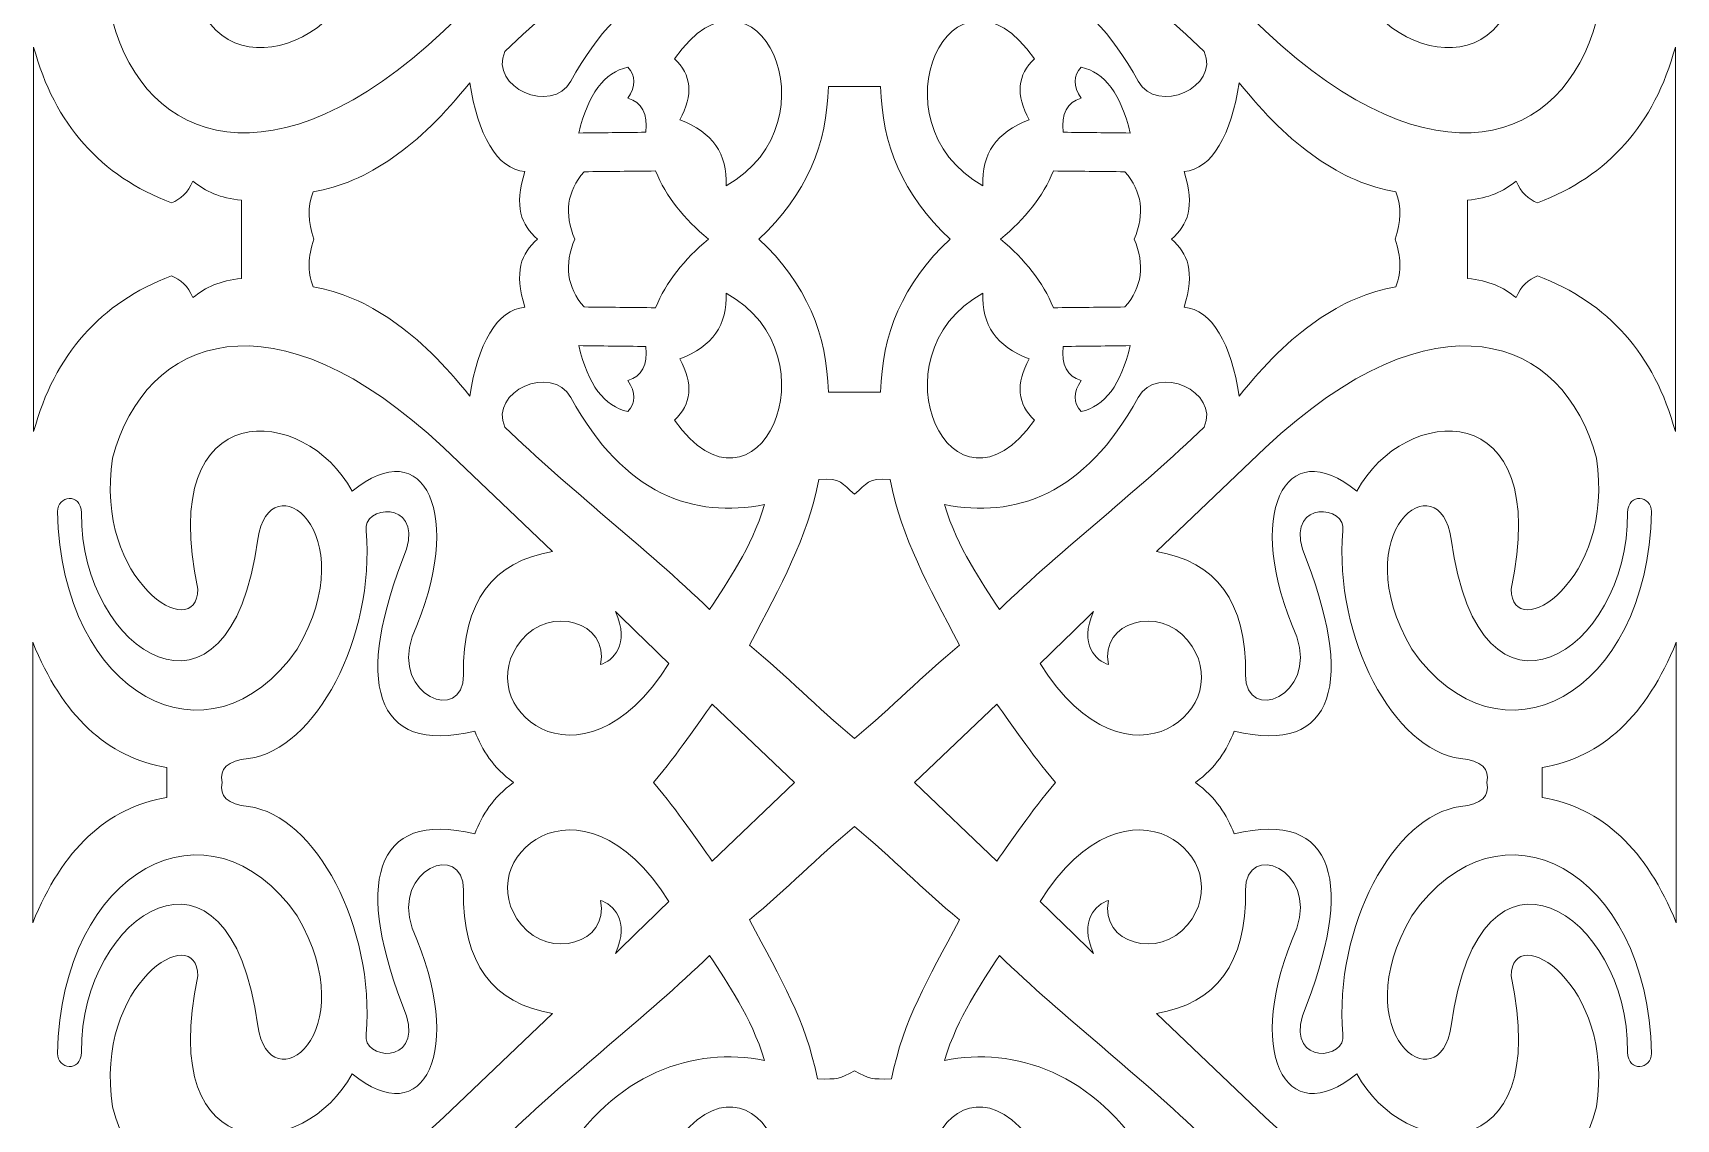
# Model space of a CAD drawing. Header units: centimetres. Extents: x -92 to 8, y -107 to 111.
# Drawn here: x -91.7 to -9.7, y -42.1 to 12.1 of the extents above; entities that cross this region are included whole.
import ezdxf

# ---------------------------------------------------------------- set-up
doc = ezdxf.new("R2010")
doc.units = ezdxf.units.CM
doc.header["$MEASUREMENT"] = 0
doc.layers.add('layer 1', color=7, linetype='Continuous')

msp = doc.modelspace()

# ---------------------------------------------------------------- linework, layer by layer
at = {"layer": 'layer 1', "color": 242, "lineweight": 9}
for points, knots in [([(-72.76702, 21.67434), (-70.06145, 15.55794), (-72.17341, 11.43581), (-75.76697, 14.41103), (-75.76697, 14.41103), (-78.0561, 10.05424), (-85.58913, 9.45022), (-83.45293, 19.2935), (-83.45293, 19.2935), (-83.51015, 22.10242), (-88.66145, 18.93683), (-87.71553, 12.7536), (-87.71553, 12.7536), (-86.09022, 6.60638), (-79.62304, 4.27313), (-71.19057, 12.24721), (-71.19057, 12.24721), (-71.19057, 12.24721), (-65.76277, 17.42537), (-65.76277, 17.42537), (-65.76277, 17.42537), (-68.73054, 17.89953), (-70.27591, 19.94714), (-70.20423, 23.56818), (-70.20423, 23.56818), (-70.21084, 26.05499), (-73.77961, 24.63082), (-72.76702, 21.67434)], [0, 0, 0, 0, 0.125, 0.125, 0.125, 0.125, 0.25, 0.25, 0.25, 0.25, 0.375, 0.375, 0.375, 0.375, 0.5, 0.5, 0.5, 0.5, 0.625, 0.625, 0.625, 0.625, 0.75, 0.75, 0.75, 0.75, 1, 1, 1, 1]), ([(-28.62468, 21.67434), (-31.33025, 15.55794), (-29.21829, 11.43581), (-25.62473, 14.41103), (-25.62473, 14.41103), (-23.3356, 10.05424), (-15.80257, 9.45022), (-17.93877, 19.2935), (-17.93877, 19.2935), (-17.88155, 22.10242), (-12.73025, 18.93683), (-13.67617, 12.7536), (-13.67617, 12.7536), (-15.30148, 6.60638), (-21.76866, 4.27313), (-30.20113, 12.24721), (-30.20113, 12.24721), (-30.20113, 12.24721), (-35.62893, 17.42537), (-35.62893, 17.42537), (-35.62893, 17.42537), (-32.66116, 17.89953), (-31.11579, 19.94714), (-31.18747, 23.56818), (-31.18747, 23.56818), (-31.18086, 26.05499), (-27.61209, 24.63082), (-28.62468, 21.67434)], [0, 0, 0, 0, 0.125, 0.125, 0.125, 0.125, 0.25, 0.25, 0.25, 0.25, 0.375, 0.375, 0.375, 0.375, 0.5, 0.5, 0.5, 0.5, 0.625, 0.625, 0.625, 0.625, 0.75, 0.75, 0.75, 0.75, 1, 1, 1, 1]), ([(-64.84573, 9.73315), (-65.80074, 8.0239), (-68.93851, 9.4319), (-68.14409, 11.21067), (-68.14409, 11.21067), (-65.00672, 14.25193), (-61.06108, 17.27463), (-57.92371, 20.31592), (-57.92371, 20.31592), (-56.9923, 18.85007), (-55.87303, 17.30488), (-55.1807, 15.07565), (-55.1807, 15.07565), (-58.69673, 15.76298), (-62.17168, 14.6301), (-64.84573, 9.73315)], [0, 0, 0, 0, 0.2, 0.2, 0.2, 0.2, 0.4, 0.4, 0.4, 0.4, 0.6, 0.6, 0.6, 0.6, 1, 1, 1, 1]), ([(-36.54597, 9.73315), (-35.59096, 8.0239), (-32.45319, 9.4319), (-33.24761, 11.21067), (-33.24761, 11.21067), (-36.38498, 14.25193), (-40.33062, 17.27463), (-43.46799, 20.31592), (-43.46799, 20.31592), (-44.3994, 18.85007), (-45.51867, 17.30488), (-46.211, 15.07565), (-46.211, 15.07565), (-42.69497, 15.76298), (-39.22002, 14.6301), (-36.54597, 9.73315)], [0, 0, 0, 0, 0.2, 0.2, 0.2, 0.2, 0.4, 0.4, 0.4, 0.4, 0.6, 0.6, 0.6, 0.6, 1, 1, 1, 1]), ([(-59.68296, 10.85429), (-55.60571, 16.62756), (-51.40931, 7.70993), (-57.10158, 4.51402), (-57.10158, 4.51402), (-57.02215, 6.09908), (-57.78996, 7.19445), (-59.40497, 7.80014), (-59.40497, 7.80014), (-58.72982, 9.05015), (-58.8225, 10.06821), (-59.68296, 10.85429)], [0, 0, 0, 0, 0.25, 0.25, 0.25, 0.25, 0.5, 0.5, 0.5, 0.5, 1, 1, 1, 1]), ([(-41.70874, 10.85429), (-45.78599, 16.62756), (-49.98239, 7.70993), (-44.29012, 4.51402), (-44.29012, 4.51402), (-44.36955, 6.09908), (-43.60174, 7.19445), (-41.98673, 7.80014), (-41.98673, 7.80014), (-42.66188, 9.05015), (-42.5692, 10.06821), (-41.70874, 10.85429)], [0, 0, 0, 0, 0.25, 0.25, 0.25, 0.25, 0.5, 0.5, 0.5, 0.5, 1, 1, 1, 1]), ([(-91.65242, -7.76457), (-90.60662, -3.91137), (-88.31646, -1.3211), (-84.78196, 0.00621), (-84.78196, 0.00621), (-84.31398, -0.14837), (-83.95507, -0.5091), (-83.7052, -1.07597), (-83.7052, -1.07597), (-83.0607, -0.53962), (-82.3553, -0.23106), (-81.28332, -0.11325), (-81.28332, -0.11325), (-81.28332, 1.18548), (-81.28332, 2.48422), (-81.28332, 3.78295), (-81.28332, 3.78295), (-82.3553, 3.90076), (-83.0607, 4.20932), (-83.7052, 4.74567), (-83.7052, 4.74567), (-83.95507, 4.1788), (-84.31398, 3.81807), (-84.78196, 3.66349), (-84.78196, 3.66349), (-88.31646, 4.9908), (-90.60662, 7.58107), (-91.65242, 11.43427), (-91.65242, 11.43427), (-91.65242, 5.03466), (-91.65242, -1.36496), (-91.65242, -7.76457)], [0, 0, 0, 0, 0.11111111, 0.11111111, 0.11111111, 0.11111111, 0.22222222, 0.22222222, 0.22222222, 0.22222222, 0.33333333, 0.33333333, 0.33333333, 0.33333333, 0.44444444, 0.44444444, 0.44444444, 0.44444444, 0.55555556, 0.55555556, 0.55555556, 0.55555556, 0.66666667, 0.66666667, 0.66666667, 0.66666667, 0.77777778, 0.77777778, 0.77777778, 0.77777778, 1, 1, 1, 1]), ([(-20.10838, 3.78295), (-19.0364, 3.90076), (-18.331, 4.20932), (-17.6865, 4.74567), (-17.6865, 4.74567), (-17.43663, 4.1788), (-17.07772, 3.81807), (-16.60974, 3.66349), (-16.60974, 3.66349), (-13.07524, 4.9908), (-10.78508, 7.58107), (-9.73928, 11.43427), (-9.73928, 11.43427), (-9.73928, 5.03466), (-9.73928, -1.36496), (-9.73928, -7.76457), (-9.73928, -7.76457), (-10.78508, -3.91137), (-13.07524, -1.3211), (-16.60974, 0.00621), (-16.60974, 0.00621), (-17.07772, -0.14837), (-17.43663, -0.5091), (-17.6865, -1.07597), (-17.6865, -1.07597), (-18.331, -0.53962), (-19.0364, -0.23106), (-20.10838, -0.11325), (-20.10838, -0.11325), (-20.10838, 1.18548), (-20.10838, 2.48422), (-20.10838, 3.78295)], [0, 0, 0, 0, 0.11111111, 0.11111111, 0.11111111, 0.11111111, 0.22222222, 0.22222222, 0.22222222, 0.22222222, 0.33333333, 0.33333333, 0.33333333, 0.33333333, 0.44444444, 0.44444444, 0.44444444, 0.44444444, 0.55555556, 0.55555556, 0.55555556, 0.55555556, 0.66666667, 0.66666667, 0.66666667, 0.66666667, 0.77777778, 0.77777778, 0.77777778, 0.77777778, 1, 1, 1, 1]), ([(-61.11418, 7.18062), (-61.00168, 8.10739), (-61.29946, 8.67508), (-62.00749, 8.88368), (-62.00749, 8.88368), (-61.60716, 9.4964), (-61.584, 9.98836), (-62.00749, 10.42721), (-62.00749, 10.42721), (-63.17872, 10.18242), (-63.99264, 9.08733), (-64.44923, 7.14197), (-64.44923, 7.14197), (-63.33755, 7.15485), (-62.22586, 7.16773), (-61.11418, 7.18062)], [0, 0, 0, 0, 0.2, 0.2, 0.2, 0.2, 0.4, 0.4, 0.4, 0.4, 0.6, 0.6, 0.6, 0.6, 1, 1, 1, 1]), ([(-40.27752, 7.18062), (-40.39002, 8.10739), (-40.09224, 8.67508), (-39.38421, 8.88368), (-39.38421, 8.88368), (-39.78454, 9.4964), (-39.8077, 9.98836), (-39.38421, 10.42721), (-39.38421, 10.42721), (-38.21298, 10.18242), (-37.39906, 9.08733), (-36.94247, 7.14197), (-36.94247, 7.14197), (-38.05415, 7.15485), (-39.16584, 7.16773), (-40.27752, 7.18062)], [0, 0, 0, 0, 0.2, 0.2, 0.2, 0.2, 0.4, 0.4, 0.4, 0.4, 0.6, 0.6, 0.6, 0.6, 1, 1, 1, 1]), ([(-77.67323, 1.84339), (-77.97769, 2.74544), (-77.99095, 3.40574), (-77.71294, 4.20474), (-77.71294, 4.20474), (-75.02565, 4.65578), (-72.4178, 6.47281), (-69.88936, 9.65583), (-69.88936, 9.65583), (-69.50546, 7.07849), (-68.53298, 5.32739), (-67.143, 5.22429), (-67.143, 5.22429), (-67.69376, 3.44373), (-67.33445, 2.56803), (-66.5137, 1.84636), (-66.5137, 1.84636), (-67.33445, 1.12469), (-67.69376, 0.22597), (-67.143, -1.55459), (-67.143, -1.55459), (-68.53298, -1.65769), (-69.50546, -3.40879), (-69.88936, -5.98613), (-69.88936, -5.98613), (-72.4178, -2.80311), (-75.02565, -0.98608), (-77.71294, -0.53504), (-77.71294, -0.53504), (-77.99095, 0.26396), (-77.97769, 0.94134), (-77.67323, 1.84339)], [0, 0, 0, 0, 0.11111111, 0.11111111, 0.11111111, 0.11111111, 0.22222222, 0.22222222, 0.22222222, 0.22222222, 0.33333333, 0.33333333, 0.33333333, 0.33333333, 0.44444444, 0.44444444, 0.44444444, 0.44444444, 0.55555556, 0.55555556, 0.55555556, 0.55555556, 0.66666667, 0.66666667, 0.66666667, 0.66666667, 0.77777778, 0.77777778, 0.77777778, 0.77777778, 1, 1, 1, 1]), ([(-55.47088, 1.84673), (-53.08807, 4.03748), (-52.05582, 6.64403), (-52.00132, 9.46251), (-52.00132, 9.46251), (-51.13101, 9.46251), (-50.26069, 9.46251), (-49.39038, 9.46251), (-49.39038, 9.46251), (-49.33588, 6.64403), (-48.30363, 4.03748), (-45.92082, 1.84673), (-45.92082, 1.84673), (-48.30363, -0.34402), (-49.33588, -2.97433), (-49.39038, -5.79281), (-49.39038, -5.79281), (-50.26069, -5.79281), (-51.13101, -5.79281), (-52.00132, -5.79281), (-52.00132, -5.79281), (-52.05582, -2.97433), (-53.08807, -0.34402), (-55.47088, 1.84673)], [0, 0, 0, 0, 0.14285714, 0.14285714, 0.14285714, 0.14285714, 0.28571429, 0.28571429, 0.28571429, 0.28571429, 0.42857143, 0.42857143, 0.42857143, 0.42857143, 0.57142857, 0.57142857, 0.57142857, 0.57142857, 0.71428571, 0.71428571, 0.71428571, 0.71428571, 1, 1, 1, 1]), ([(-34.878, 1.84636), (-34.05725, 2.56803), (-33.69794, 3.44373), (-34.2487, 5.22429), (-34.2487, 5.22429), (-32.85872, 5.32739), (-31.88624, 7.07849), (-31.50234, 9.65583), (-31.50234, 9.65583), (-28.9739, 6.47281), (-26.36605, 4.65578), (-23.67876, 4.20474), (-23.67876, 4.20474), (-23.40075, 3.40574), (-23.41401, 2.74544), (-23.71847, 1.84339), (-23.71847, 1.84339), (-23.41401, 0.94134), (-23.40075, 0.26396), (-23.67876, -0.53504), (-23.67876, -0.53504), (-26.36605, -0.98608), (-28.9739, -2.80311), (-31.50234, -5.98613), (-31.50234, -5.98613), (-31.88624, -3.40879), (-32.85872, -1.65769), (-34.2487, -1.55459), (-34.2487, -1.55459), (-33.69794, 0.22597), (-34.05725, 1.12469), (-34.878, 1.84636)], [0, 0, 0, 0, 0.11111111, 0.11111111, 0.11111111, 0.11111111, 0.22222222, 0.22222222, 0.22222222, 0.22222222, 0.33333333, 0.33333333, 0.33333333, 0.33333333, 0.44444444, 0.44444444, 0.44444444, 0.44444444, 0.55555556, 0.55555556, 0.55555556, 0.55555556, 0.66666667, 0.66666667, 0.66666667, 0.66666667, 0.77777778, 0.77777778, 0.77777778, 0.77777778, 1, 1, 1, 1]), ([(-64.64775, 1.84598), (-65.19697, 3.12786), (-65.04479, 4.21099), (-64.19116, 5.20946), (-64.19116, 5.20946), (-63.00007, 5.22234), (-61.80898, 5.23523), (-60.61789, 5.24812), (-60.61789, 5.24812), (-60.09513, 3.97267), (-59.21505, 2.86245), (-57.97764, 1.84467), (-57.97764, 1.84467), (-59.21505, 0.82689), (-60.09513, -0.30297), (-60.61789, -1.57842), (-60.61789, -1.57842), (-61.80898, -1.56553), (-63.00007, -1.55264), (-64.19116, -1.53976), (-64.19116, -1.53976), (-65.04479, -0.54129), (-65.19697, 0.5641), (-64.64775, 1.84598)], [0, 0, 0, 0, 0.14285714, 0.14285714, 0.14285714, 0.14285714, 0.28571429, 0.28571429, 0.28571429, 0.28571429, 0.42857143, 0.42857143, 0.42857143, 0.42857143, 0.57142857, 0.57142857, 0.57142857, 0.57142857, 0.71428571, 0.71428571, 0.71428571, 0.71428571, 1, 1, 1, 1]), ([(-43.41406, 1.84467), (-42.17665, 2.86245), (-41.29657, 3.97267), (-40.77381, 5.24812), (-40.77381, 5.24812), (-39.58272, 5.23523), (-38.39163, 5.22234), (-37.20054, 5.20946), (-37.20054, 5.20946), (-36.34691, 4.21099), (-36.19473, 3.12786), (-36.74395, 1.84598), (-36.74395, 1.84598), (-36.19473, 0.5641), (-36.34691, -0.54129), (-37.20054, -1.53976), (-37.20054, -1.53976), (-38.39163, -1.55264), (-39.58272, -1.56553), (-40.77381, -1.57842), (-40.77381, -1.57842), (-41.29657, -0.30297), (-42.17665, 0.82689), (-43.41406, 1.84467)], [0, 0, 0, 0, 0.14285714, 0.14285714, 0.14285714, 0.14285714, 0.28571429, 0.28571429, 0.28571429, 0.28571429, 0.42857143, 0.42857143, 0.42857143, 0.42857143, 0.57142857, 0.57142857, 0.57142857, 0.57142857, 0.71428571, 0.71428571, 0.71428571, 0.71428571, 1, 1, 1, 1]), ([(-72.76702, -18.00464), (-70.06145, -11.88824), (-72.17341, -7.76611), (-75.76697, -10.74133), (-75.76697, -10.74133), (-78.0561, -6.38454), (-85.58913, -5.78052), (-83.45293, -15.6238), (-83.45293, -15.6238), (-83.51015, -18.43272), (-88.66145, -15.26713), (-87.71553, -9.0839), (-87.71553, -9.0839), (-86.09022, -2.93668), (-79.62304, -0.60343), (-71.19057, -8.57751), (-71.19057, -8.57751), (-71.19057, -8.57751), (-65.76277, -13.75567), (-65.76277, -13.75567), (-65.76277, -13.75567), (-68.73054, -14.22983), (-70.27591, -16.27744), (-70.20423, -19.89848), (-70.20423, -19.89848), (-70.21084, -22.38529), (-73.77961, -20.96112), (-72.76702, -18.00464)], [0, 0, 0, 0, 0.125, 0.125, 0.125, 0.125, 0.25, 0.25, 0.25, 0.25, 0.375, 0.375, 0.375, 0.375, 0.5, 0.5, 0.5, 0.5, 0.625, 0.625, 0.625, 0.625, 0.75, 0.75, 0.75, 0.75, 1, 1, 1, 1]), ([(-28.62468, -18.00464), (-31.33025, -11.88824), (-29.21829, -7.76611), (-25.62473, -10.74133), (-25.62473, -10.74133), (-23.3356, -6.38454), (-15.80257, -5.78052), (-17.93877, -15.6238), (-17.93877, -15.6238), (-17.88155, -18.43272), (-12.73025, -15.26713), (-13.67617, -9.0839), (-13.67617, -9.0839), (-15.30148, -2.93668), (-21.76866, -0.60343), (-30.20113, -8.57751), (-30.20113, -8.57751), (-30.20113, -8.57751), (-35.62893, -13.75567), (-35.62893, -13.75567), (-35.62893, -13.75567), (-32.66116, -14.22983), (-31.11579, -16.27744), (-31.18747, -19.89848), (-31.18747, -19.89848), (-31.18086, -22.38529), (-27.61209, -20.96112), (-28.62468, -18.00464)], [0, 0, 0, 0, 0.125, 0.125, 0.125, 0.125, 0.25, 0.25, 0.25, 0.25, 0.375, 0.375, 0.375, 0.375, 0.5, 0.5, 0.5, 0.5, 0.625, 0.625, 0.625, 0.625, 0.75, 0.75, 0.75, 0.75, 1, 1, 1, 1]), ([(-59.68296, -7.18459), (-55.60571, -12.95786), (-51.40931, -4.04023), (-57.10158, -0.84432), (-57.10158, -0.84432), (-57.02215, -2.42938), (-57.78996, -3.52475), (-59.40497, -4.13044), (-59.40497, -4.13044), (-58.72982, -5.38045), (-58.8225, -6.39851), (-59.68296, -7.18459)], [0, 0, 0, 0, 0.25, 0.25, 0.25, 0.25, 0.5, 0.5, 0.5, 0.5, 1, 1, 1, 1]), ([(-41.70874, -7.18459), (-45.78599, -12.95786), (-49.98239, -4.04023), (-44.29012, -0.84432), (-44.29012, -0.84432), (-44.36955, -2.42938), (-43.60174, -3.52475), (-41.98673, -4.13044), (-41.98673, -4.13044), (-42.66188, -5.38045), (-42.5692, -6.39851), (-41.70874, -7.18459)], [0, 0, 0, 0, 0.25, 0.25, 0.25, 0.25, 0.5, 0.5, 0.5, 0.5, 1, 1, 1, 1]), ([(-61.11418, -3.51092), (-61.00168, -4.43769), (-61.29946, -5.00538), (-62.00749, -5.21398), (-62.00749, -5.21398), (-61.60716, -5.8267), (-61.584, -6.31866), (-62.00749, -6.75751), (-62.00749, -6.75751), (-63.17872, -6.51272), (-63.99264, -5.41763), (-64.44923, -3.47227), (-64.44923, -3.47227), (-63.33755, -3.48515), (-62.22586, -3.49803), (-61.11418, -3.51092)], [0, 0, 0, 0, 0.2, 0.2, 0.2, 0.2, 0.4, 0.4, 0.4, 0.4, 0.6, 0.6, 0.6, 0.6, 1, 1, 1, 1]), ([(-40.27752, -3.51092), (-40.39002, -4.43769), (-40.09224, -5.00538), (-39.38421, -5.21398), (-39.38421, -5.21398), (-39.78454, -5.8267), (-39.8077, -6.31866), (-39.38421, -6.75751), (-39.38421, -6.75751), (-38.21298, -6.51272), (-37.39906, -5.41763), (-36.94247, -3.47227), (-36.94247, -3.47227), (-38.05415, -3.48515), (-39.16584, -3.49803), (-40.27752, -3.51092)], [0, 0, 0, 0, 0.2, 0.2, 0.2, 0.2, 0.4, 0.4, 0.4, 0.4, 0.6, 0.6, 0.6, 0.6, 1, 1, 1, 1]), ([(-64.84573, -6.06345), (-65.80074, -4.3542), (-68.93851, -5.7622), (-68.14409, -7.54097), (-68.14409, -7.54097), (-65.00672, -10.58223), (-61.06108, -13.60493), (-57.92371, -16.64622), (-57.92371, -16.64622), (-56.9923, -15.18037), (-55.87303, -13.63518), (-55.1807, -11.40595), (-55.1807, -11.40595), (-58.69673, -12.09328), (-62.17168, -10.9604), (-64.84573, -6.06345)], [0, 0, 0, 0, 0.2, 0.2, 0.2, 0.2, 0.4, 0.4, 0.4, 0.4, 0.6, 0.6, 0.6, 0.6, 1, 1, 1, 1]), ([(-36.54597, -6.06345), (-35.59096, -4.3542), (-32.45319, -5.7622), (-33.24761, -7.54097), (-33.24761, -7.54097), (-36.38498, -10.58223), (-40.33062, -13.60493), (-43.46799, -16.64622), (-43.46799, -16.64622), (-44.3994, -15.18037), (-45.51867, -13.63518), (-46.211, -11.40595), (-46.211, -11.40595), (-42.69497, -12.09328), (-39.22002, -10.9604), (-36.54597, -6.06345)], [0, 0, 0, 0, 0.2, 0.2, 0.2, 0.2, 0.4, 0.4, 0.4, 0.4, 0.6, 0.6, 0.6, 0.6, 1, 1, 1, 1]), ([(-78.50721, -18.62802), (-82.84999, -24.86474), (-90.28939, -20.97291), (-90.46101, -11.7465), (-90.46101, -11.7465), (-90.47103, -10.987), (-89.30456, -10.76638), (-89.2696, -11.82382), (-89.2696, -11.82382), (-89.33038, -18.77937), (-81.87075, -23.59895), (-80.46941, -13.13475), (-80.46941, -13.13475), (-79.9061, -9.18422), (-75.06586, -12.713), (-78.50721, -18.62802)], [0, 0, 0, 0, 0.2, 0.2, 0.2, 0.2, 0.4, 0.4, 0.4, 0.4, 0.6, 0.6, 0.6, 0.6, 1, 1, 1, 1]), ([(-22.88449, -18.62802), (-18.54171, -24.86474), (-11.10231, -20.97291), (-10.93069, -11.7465), (-10.93069, -11.7465), (-10.92067, -10.987), (-12.08714, -10.76638), (-12.1221, -11.82382), (-12.1221, -11.82382), (-12.06132, -18.77937), (-19.52095, -23.59895), (-20.92229, -13.13475), (-20.92229, -13.13475), (-21.4856, -9.18422), (-26.32584, -12.713), (-22.88449, -18.62802)], [0, 0, 0, 0, 0.2, 0.2, 0.2, 0.2, 0.4, 0.4, 0.4, 0.4, 0.6, 0.6, 0.6, 0.6, 1, 1, 1, 1]), ([(-50.69578, -23.08593), (-52.62851, -21.47508), (-54.00151, -20.02918), (-55.93422, -18.41833), (-55.93422, -18.41833), (-54.32242, -15.35123), (-53.09315, -13.17421), (-52.46967, -10.15061), (-52.46967, -10.15061), (-51.34173, -10.08348), (-51.32568, -10.33816), (-50.69585, -10.89305), (-50.69585, -10.89305), (-50.06602, -10.33816), (-50.04997, -10.08348), (-48.92203, -10.15061), (-48.92203, -10.15061), (-48.29855, -13.17421), (-47.06928, -15.35123), (-45.45748, -18.41833), (-45.45748, -18.41833), (-47.39019, -20.02918), (-48.76305, -21.47508), (-50.69578, -23.08593)], [0, 0, 0, 0, 0.14285714, 0.14285714, 0.14285714, 0.14285714, 0.28571429, 0.28571429, 0.28571429, 0.28571429, 0.42857143, 0.42857143, 0.42857143, 0.42857143, 0.57142857, 0.57142857, 0.57142857, 0.57142857, 0.71428571, 0.71428571, 0.71428571, 0.71428571, 1, 1, 1, 1]), ([(-67.7045, -25.28027), (-68.73602, -24.52473), (-69.26393, -23.69179), (-69.6476, -22.71485), (-69.6476, -22.71485), (-74.72487, -23.95318), (-75.70077, -20.21307), (-73.04494, -13.6372), (-73.04494, -13.6372), (-72.34278, -11.12059), (-75.27206, -11.46958), (-75.06587, -12.713), (-75.06587, -12.713), (-74.60263, -18.06084), (-77.61679, -23.65693), (-80.92974, -24.07911), (-80.92974, -24.07911), (-81.97505, -24.19503), (-82.41198, -24.59787), (-82.24053, -25.28028), (-82.24053, -25.28028), (-82.41198, -25.96269), (-81.97505, -26.36551), (-80.92974, -26.48143), (-80.92974, -26.48143), (-77.61679, -26.90361), (-74.60263, -32.4997), (-75.06587, -37.84754), (-75.06587, -37.84754), (-75.27206, -39.09096), (-72.34278, -39.43995), (-73.04494, -36.92334), (-73.04494, -36.92334), (-75.70077, -30.34747), (-74.72487, -26.60736), (-69.6476, -27.84569), (-69.6476, -27.84569), (-69.26393, -26.86875), (-68.73602, -26.03581), (-67.7045, -25.28027)], [0, 0, 0, 0, 0.09090909, 0.09090909, 0.09090909, 0.09090909, 0.18181818, 0.18181818, 0.18181818, 0.18181818, 0.27272727, 0.27272727, 0.27272727, 0.27272727, 0.36363636, 0.36363636, 0.36363636, 0.36363636, 0.45454545, 0.45454545, 0.45454545, 0.45454545, 0.54545455, 0.54545455, 0.54545455, 0.54545455, 0.63636364, 0.63636364, 0.63636364, 0.63636364, 0.72727273, 0.72727273, 0.72727273, 0.72727273, 0.81818182, 0.81818182, 0.81818182, 0.81818182, 1, 1, 1, 1]), ([(-33.6872, -25.28027), (-32.65568, -24.52473), (-32.12777, -23.69179), (-31.7441, -22.71485), (-31.7441, -22.71485), (-26.66683, -23.95318), (-25.69093, -20.21307), (-28.34676, -13.6372), (-28.34676, -13.6372), (-29.04892, -11.12059), (-26.11964, -11.46958), (-26.32583, -12.713), (-26.32583, -12.713), (-26.78907, -18.06084), (-23.77491, -23.65693), (-20.46196, -24.07911), (-20.46196, -24.07911), (-19.41665, -24.19503), (-18.97972, -24.59787), (-19.15117, -25.28028), (-19.15117, -25.28028), (-18.97972, -25.96269), (-19.41665, -26.36551), (-20.46196, -26.48143), (-20.46196, -26.48143), (-23.77491, -26.90361), (-26.78907, -32.4997), (-26.32583, -37.84754), (-26.32583, -37.84754), (-26.11964, -39.09096), (-29.04892, -39.43995), (-28.34676, -36.92334), (-28.34676, -36.92334), (-25.69093, -30.34747), (-26.66683, -26.60736), (-31.7441, -27.84569), (-31.7441, -27.84569), (-32.12777, -26.86875), (-32.65568, -26.03581), (-33.6872, -25.28027)], [0, 0, 0, 0, 0.09090909, 0.09090909, 0.09090909, 0.09090909, 0.18181818, 0.18181818, 0.18181818, 0.18181818, 0.27272727, 0.27272727, 0.27272727, 0.27272727, 0.36363636, 0.36363636, 0.36363636, 0.36363636, 0.45454545, 0.45454545, 0.45454545, 0.45454545, 0.54545455, 0.54545455, 0.54545455, 0.54545455, 0.63636364, 0.63636364, 0.63636364, 0.63636364, 0.72727273, 0.72727273, 0.72727273, 0.72727273, 0.81818182, 0.81818182, 0.81818182, 0.81818182, 1, 1, 1, 1]), ([(-59.95749, -19.34271), (-60.84808, -18.47678), (-61.73366, -17.61574), (-62.62425, -16.74985), (-62.62425, -16.74985), (-61.86525, -18.40774), (-62.75478, -19.19588), (-63.37725, -19.39603), (-63.37725, -19.39603), (-62.8942, -17.22521), (-65.95133, -16.43287), (-67.30785, -18.17856), (-67.30785, -18.17856), (-70.00518, -21.37057), (-64.38366, -26.3856), (-59.95749, -19.34271)], [0, 0, 0, 0, 0.2, 0.2, 0.2, 0.2, 0.4, 0.4, 0.4, 0.4, 0.6, 0.6, 0.6, 0.6, 1, 1, 1, 1]), ([(-41.43421, -19.34271), (-40.54362, -18.47678), (-39.65804, -17.61574), (-38.76745, -16.74985), (-38.76745, -16.74985), (-39.52645, -18.40774), (-38.63692, -19.19588), (-38.01445, -19.39603), (-38.01445, -19.39603), (-38.4975, -17.22521), (-35.44037, -16.43287), (-34.08385, -18.17856), (-34.08385, -18.17856), (-31.38652, -21.37057), (-37.00804, -26.3856), (-41.43421, -19.34271)], [0, 0, 0, 0, 0.2, 0.2, 0.2, 0.2, 0.4, 0.4, 0.4, 0.4, 0.6, 0.6, 0.6, 0.6, 1, 1, 1, 1]), ([(-85.0154, -26.02407), (-88.00416, -26.54102), (-90.22974, -28.62648), (-91.69213, -32.28047), (-91.69213, -32.28047), (-91.69213, -29.94708), (-91.69213, -27.61366), (-91.69213, -25.28026), (-91.69213, -25.28026), (-91.69213, -22.94686), (-91.69213, -20.61346), (-91.69213, -18.28007), (-91.69213, -18.28007), (-90.22974, -21.93406), (-88.00416, -24.01952), (-85.0154, -24.53647), (-85.0154, -24.53647), (-85.0154, -25.03233), (-85.0154, -25.52821), (-85.0154, -26.02407)], [0, 0, 0, 0, 0.16666667, 0.16666667, 0.16666667, 0.16666667, 0.33333333, 0.33333333, 0.33333333, 0.33333333, 0.5, 0.5, 0.5, 0.5, 0.66666667, 0.66666667, 0.66666667, 0.66666667, 1, 1, 1, 1]), ([(-16.3763, -26.02407), (-13.38754, -26.54102), (-11.16196, -28.62648), (-9.69957, -32.28047), (-9.69957, -32.28047), (-9.69957, -29.94708), (-9.69957, -27.61366), (-9.69957, -25.28026), (-9.69957, -25.28026), (-9.69957, -22.94686), (-9.69957, -20.61346), (-9.69957, -18.28007), (-9.69957, -18.28007), (-11.16196, -21.93406), (-13.38754, -24.01952), (-16.3763, -24.53647), (-16.3763, -24.53647), (-16.3763, -25.03233), (-16.3763, -25.52821), (-16.3763, -26.02407)], [0, 0, 0, 0, 0.16666667, 0.16666667, 0.16666667, 0.16666667, 0.33333333, 0.33333333, 0.33333333, 0.33333333, 0.5, 0.5, 0.5, 0.5, 0.66666667, 0.66666667, 0.66666667, 0.66666667, 1, 1, 1, 1]), ([(-53.68257, -25.28027), (-53.68257, -25.28027), (-57.79557, -29.19916), (-57.79557, -29.19916), (-57.79557, -29.19916), (-58.50669, -28.18168), (-59.47999, -26.78727), (-60.71833, -25.28026), (-60.71833, -25.28026), (-59.47999, -23.77325), (-58.50669, -22.37886), (-57.79557, -21.36138), (-57.79557, -21.36138), (-57.79557, -21.36138), (-53.68257, -25.28027), (-53.68257, -25.28027)], [0, 0, 0, 0, 0.2, 0.2, 0.2, 0.2, 0.4, 0.4, 0.4, 0.4, 0.6, 0.6, 0.6, 0.6, 1, 1, 1, 1]), ([(-47.70913, -25.28027), (-47.70913, -25.28027), (-43.59613, -29.19916), (-43.59613, -29.19916), (-43.59613, -29.19916), (-42.88501, -28.18168), (-41.91171, -26.78727), (-40.67337, -25.28026), (-40.67337, -25.28026), (-41.91171, -23.77325), (-42.88501, -22.37886), (-43.59613, -21.36138), (-43.59613, -21.36138), (-43.59613, -21.36138), (-47.70913, -25.28027), (-47.70913, -25.28027)], [0, 0, 0, 0, 0.2, 0.2, 0.2, 0.2, 0.4, 0.4, 0.4, 0.4, 0.6, 0.6, 0.6, 0.6, 1, 1, 1, 1]), ([(-59.95749, -31.21783), (-60.84808, -32.08376), (-61.73366, -32.9448), (-62.62425, -33.81069), (-62.62425, -33.81069), (-61.86525, -32.1528), (-62.75478, -31.36466), (-63.37725, -31.16451), (-63.37725, -31.16451), (-62.8942, -33.33533), (-65.95133, -34.12767), (-67.30785, -32.38198), (-67.30785, -32.38198), (-70.00518, -29.18997), (-64.38366, -24.17494), (-59.95749, -31.21783)], [0, 0, 0, 0, 0.2, 0.2, 0.2, 0.2, 0.4, 0.4, 0.4, 0.4, 0.6, 0.6, 0.6, 0.6, 1, 1, 1, 1]), ([(-41.43421, -31.21783), (-40.54362, -32.08376), (-39.65804, -32.9448), (-38.76745, -33.81069), (-38.76745, -33.81069), (-39.52645, -32.1528), (-38.63692, -31.36466), (-38.01445, -31.16451), (-38.01445, -31.16451), (-38.4975, -33.33533), (-35.44037, -34.12767), (-34.08385, -32.38198), (-34.08385, -32.38198), (-31.38652, -29.18997), (-37.00804, -24.17494), (-41.43421, -31.21783)], [0, 0, 0, 0, 0.2, 0.2, 0.2, 0.2, 0.4, 0.4, 0.4, 0.4, 0.6, 0.6, 0.6, 0.6, 1, 1, 1, 1]), ([(-78.50721, -31.93252), (-82.84999, -25.6958), (-90.28939, -29.58763), (-90.46101, -38.81404), (-90.46101, -38.81404), (-90.47103, -39.57354), (-89.30456, -39.79416), (-89.2696, -38.73672), (-89.2696, -38.73672), (-89.33038, -31.78117), (-81.87075, -26.96159), (-80.46941, -37.42579), (-80.46941, -37.42579), (-79.9061, -41.37632), (-75.06586, -37.84754), (-78.50721, -31.93252)], [0, 0, 0, 0, 0.2, 0.2, 0.2, 0.2, 0.4, 0.4, 0.4, 0.4, 0.6, 0.6, 0.6, 0.6, 1, 1, 1, 1]), ([(-22.88449, -31.93252), (-18.54171, -25.6958), (-11.10231, -29.58763), (-10.93069, -38.81404), (-10.93069, -38.81404), (-10.92067, -39.57354), (-12.08714, -39.79416), (-12.1221, -38.73672), (-12.1221, -38.73672), (-12.06132, -31.78117), (-19.52095, -26.96159), (-20.92229, -37.42579), (-20.92229, -37.42579), (-21.4856, -41.37632), (-26.32584, -37.84754), (-22.88449, -31.93252)], [0, 0, 0, 0, 0.2, 0.2, 0.2, 0.2, 0.4, 0.4, 0.4, 0.4, 0.6, 0.6, 0.6, 0.6, 1, 1, 1, 1]), ([(-50.69578, -27.47462), (-52.62851, -29.08547), (-54.00151, -30.53136), (-55.93422, -32.14221), (-55.93422, -32.14221), (-54.32242, -35.20931), (-53.16592, -37.04928), (-52.54244, -40.07288), (-52.54244, -40.07288), (-51.51072, -40.10622), (-51.44997, -40.07547), (-50.69585, -39.66749), (-50.69585, -39.66749), (-49.94173, -40.07547), (-49.88098, -40.10622), (-48.84926, -40.07288), (-48.84926, -40.07288), (-48.22578, -37.04928), (-47.06928, -35.20931), (-45.45748, -32.14221), (-45.45748, -32.14221), (-47.39019, -30.53136), (-48.76305, -29.08547), (-50.69578, -27.47462)], [0, 0, 0, 0, 0.14285714, 0.14285714, 0.14285714, 0.14285714, 0.28571429, 0.28571429, 0.28571429, 0.28571429, 0.42857143, 0.42857143, 0.42857143, 0.42857143, 0.57142857, 0.57142857, 0.57142857, 0.57142857, 0.71428571, 0.71428571, 0.71428571, 0.71428571, 1, 1, 1, 1]), ([(-72.76702, -32.5559), (-70.06145, -38.6723), (-72.17341, -42.79443), (-75.76697, -39.81921), (-75.76697, -39.81921), (-78.0561, -44.176), (-85.58913, -44.78002), (-83.45293, -34.93674), (-83.45293, -34.93674), (-83.51015, -32.12782), (-88.66145, -35.29341), (-87.71553, -41.47664), (-87.71553, -41.47664), (-86.09022, -47.62386), (-79.62304, -49.95711), (-71.19057, -41.98303), (-71.19057, -41.98303), (-71.19057, -41.98303), (-65.76277, -36.80487), (-65.76277, -36.80487), (-65.76277, -36.80487), (-68.73054, -36.33071), (-70.27591, -34.2831), (-70.20423, -30.66206), (-70.20423, -30.66206), (-70.21084, -28.17525), (-73.77961, -29.59942), (-72.76702, -32.5559)], [0, 0, 0, 0, 0.125, 0.125, 0.125, 0.125, 0.25, 0.25, 0.25, 0.25, 0.375, 0.375, 0.375, 0.375, 0.5, 0.5, 0.5, 0.5, 0.625, 0.625, 0.625, 0.625, 0.75, 0.75, 0.75, 0.75, 1, 1, 1, 1]), ([(-28.62468, -32.5559), (-31.33025, -38.6723), (-29.21829, -42.79443), (-25.62473, -39.81921), (-25.62473, -39.81921), (-23.3356, -44.176), (-15.80257, -44.78002), (-17.93877, -34.93674), (-17.93877, -34.93674), (-17.88155, -32.12782), (-12.73025, -35.29341), (-13.67617, -41.47664), (-13.67617, -41.47664), (-15.30148, -47.62386), (-21.76866, -49.95711), (-30.20113, -41.98303), (-30.20113, -41.98303), (-30.20113, -41.98303), (-35.62893, -36.80487), (-35.62893, -36.80487), (-35.62893, -36.80487), (-32.66116, -36.33071), (-31.11579, -34.2831), (-31.18747, -30.66206), (-31.18747, -30.66206), (-31.18086, -28.17525), (-27.61209, -29.59942), (-28.62468, -32.5559)], [0, 0, 0, 0, 0.125, 0.125, 0.125, 0.125, 0.25, 0.25, 0.25, 0.25, 0.375, 0.375, 0.375, 0.375, 0.5, 0.5, 0.5, 0.5, 0.625, 0.625, 0.625, 0.625, 0.75, 0.75, 0.75, 0.75, 1, 1, 1, 1]), ([(-65.39963, -44.21723), (-66.35464, -45.92648), (-68.93851, -44.79834), (-68.14409, -43.01957), (-68.14409, -43.01957), (-65.00672, -39.97831), (-61.06108, -36.95561), (-57.92371, -33.91432), (-57.92371, -33.91432), (-56.9923, -35.38017), (-55.87303, -36.92536), (-55.1807, -39.15459), (-55.1807, -39.15459), (-58.69673, -38.46726), (-62.65044, -39.73355), (-65.39963, -44.21723)], [0, 0, 0, 0, 0.2, 0.2, 0.2, 0.2, 0.4, 0.4, 0.4, 0.4, 0.6, 0.6, 0.6, 0.6, 1, 1, 1, 1]), ([(-35.99207, -44.21723), (-35.03706, -45.92648), (-32.45319, -44.79834), (-33.24761, -43.01957), (-33.24761, -43.01957), (-36.38498, -39.97831), (-40.33062, -36.95561), (-43.46799, -33.91432), (-43.46799, -33.91432), (-44.3994, -35.38017), (-45.51867, -36.92536), (-46.211, -39.15459), (-46.211, -39.15459), (-42.69497, -38.46726), (-38.74126, -39.73355), (-35.99207, -44.21723)], [0, 0, 0, 0, 0.2, 0.2, 0.2, 0.2, 0.4, 0.4, 0.4, 0.4, 0.6, 0.6, 0.6, 0.6, 1, 1, 1, 1]), ([(-59.68296, -43.37595), (-55.60571, -37.60268), (-51.40931, -46.52031), (-57.10158, -49.71622), (-57.10158, -49.71622), (-57.02215, -48.13116), (-57.78996, -47.03579), (-59.40497, -46.4301), (-59.40497, -46.4301), (-58.72982, -45.18009), (-58.8225, -44.16203), (-59.68296, -43.37595)], [0, 0, 0, 0, 0.25, 0.25, 0.25, 0.25, 0.5, 0.5, 0.5, 0.5, 1, 1, 1, 1]), ([(-41.70874, -43.37595), (-45.78599, -37.60268), (-49.98239, -46.52031), (-44.29012, -49.71622), (-44.29012, -49.71622), (-44.36955, -48.13116), (-43.60174, -47.03579), (-41.98673, -46.4301), (-41.98673, -46.4301), (-42.66188, -45.18009), (-42.5692, -44.16203), (-41.70874, -43.37595)], [0, 0, 0, 0, 0.25, 0.25, 0.25, 0.25, 0.5, 0.5, 0.5, 0.5, 1, 1, 1, 1])]:
    msp.add_open_spline(points, degree=3, knots=knots, dxfattribs=at)

doc.saveas('drawing.dxf')
